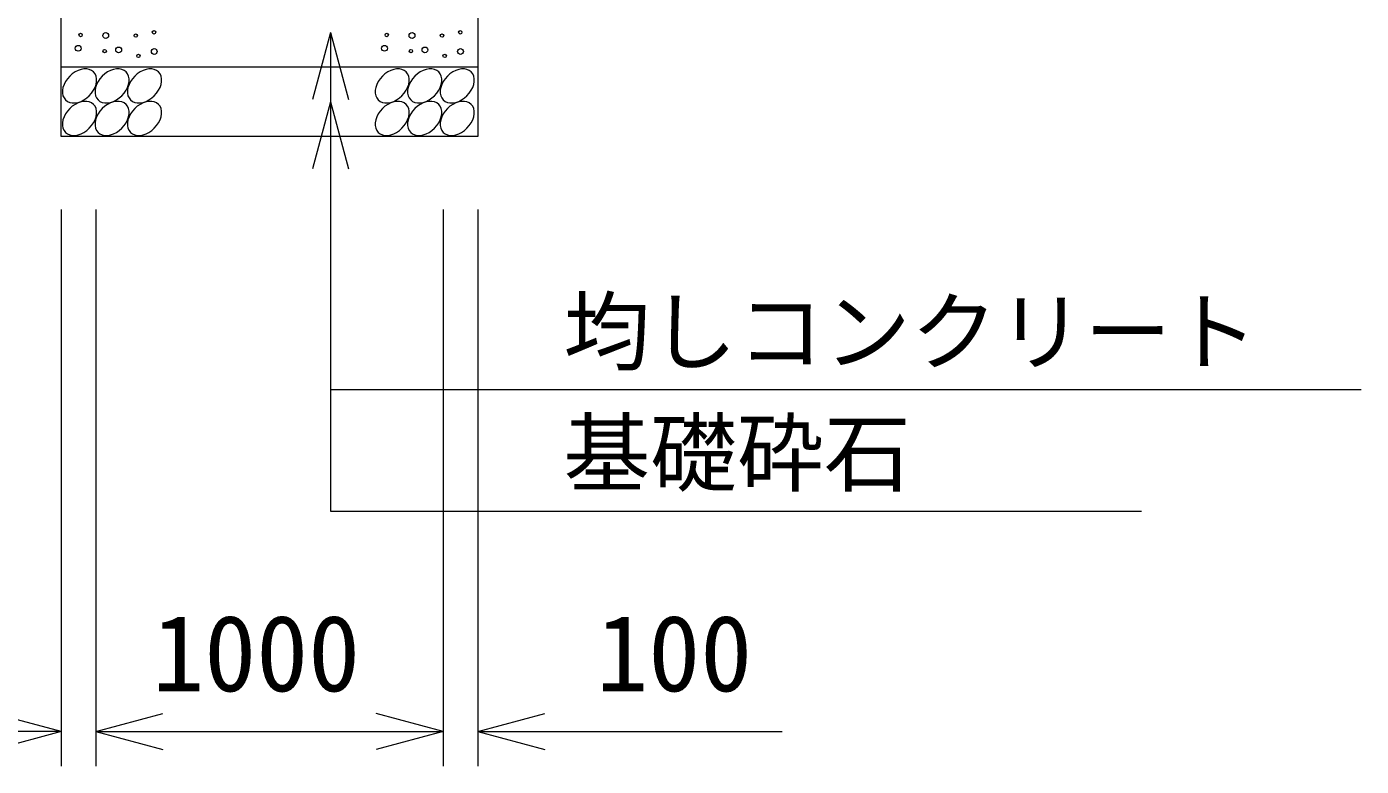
# Model space of a CAD drawing. Units: millimetres, scale not verified. Extents: x 0 to 84100, y 0 to 59400.
# Drawn here: x 20833 to 24676, y 16402 to 18531 of the extents above; entities that cross this region are included whole.
import ezdxf
from ezdxf.enums import TextEntityAlignment as Align

# ---------------------------------------------------------------- set-up
doc = ezdxf.new("R2010")
doc.units = ezdxf.units.MM
doc.header["$LTSCALE"] = 100
for name, color, linetype, lineweight in [('0_2', 4, 'Continuous', 18), ('D-STR-DIM', 2, 'Continuous', 18), ('メッシュ', 4, 'Continuous', 18)]:
    doc.layers.add(name, color=color, linetype=linetype, lineweight=lineweight)
doc.styles.add('ＭＳ ゴシック', font='')
doc.styles.get('ＭＳ ゴシック').set_extended_font_data('MS Gothic')

msp = doc.modelspace()

# ---------------------------------------------------------------- linework, layer by layer
at = {"layer": '0_2'}
for p, q in [((20931.9, 18004.5), (20931.9, 16401.5)), ((21031.9, 18004.5), (21031.9, 16401.5)), ((22031.9, 18004.5), (22031.9, 16401.5)), ((22131.9, 18004.5), (22131.9, 16401.5)), ((20931.9, 16501.5), (20738.7, 16553.3)), ((21031.9, 16501.5), (21225.1, 16553.3)), ((22031.9, 16501.5), (21838.7, 16553.3)), ((22131.9, 16501.5), (22325.1, 16553.3)), ((20931.9, 16501.5), (20055.8, 16501.5)), ((20931.9, 16501.5), (20738.7, 16449.7)), ((21031.9, 16501.5), (21225.1, 16449.7)), ((21031.9, 16501.5), (22031.9, 16501.5)), ((22031.9, 16501.5), (21838.7, 16449.7)), ((22131.9, 16501.5), (23008.1, 16501.5)), ((22131.9, 16501.5), (22325.1, 16449.7))]:
    msp.add_line(p, q, dxfattribs=at)
at = {"layer": 'D-STR-DIM'}
for p, q in [((20931.9, 18214.7), (20931.9, 18614.6)), ((22131.9, 18614.6), (22131.9, 18214.7)), ((22131.9, 18414.7), (20931.9, 18414.7)), ((20989.1, 18408.5), (20980.5, 18405.5)), ((20997.5, 18410), (20989.1, 18408.5)), ((21005.6, 18410), (20997.5, 18410)), ((21013, 18408.5), (21005.6, 18410)), ((21019.6, 18405.5), (21013, 18408.5)), ((21082.7, 18408.5), (21074.1, 18405.5)), ((21091.1, 18410), (21082.7, 18408.5)), ((21099.2, 18410), (21091.1, 18410)), ((21106.6, 18408.5), (21099.2, 18410)), ((21113.2, 18405.5), (21106.6, 18408.5)), ((21176.3, 18408.5), (21167.7, 18405.5)), ((21184.7, 18410), (21176.3, 18408.5)), ((21192.8, 18410), (21184.7, 18410)), ((21200.2, 18408.5), (21192.8, 18410)), ((21206.8, 18405.5), (21200.2, 18408.5)), ((21889.4, 18408.5), (21880.8, 18405.5)), ((21897.9, 18410), (21889.4, 18408.5)), ((21905.9, 18410), (21897.9, 18410)), ((21913.3, 18408.5), (21905.9, 18410)), ((21919.9, 18405.5), (21913.3, 18408.5)), ((21983, 18408.5), (21974.4, 18405.5)), ((21991.5, 18410), (21983, 18408.5)), ((21999.5, 18410), (21991.5, 18410)), ((22007, 18408.5), (21999.5, 18410)), ((22013.5, 18405.5), (22007, 18408.5)), ((22076.6, 18408.5), (22068, 18405.5)), ((22085.1, 18410), (22076.6, 18408.5)), ((22093.1, 18410), (22085.1, 18410)), ((22100.5, 18408.5), (22093.1, 18410)), ((22107.1, 18405.5), (22100.5, 18408.5)), ((20944.5, 18373.7), (20940.2, 18365.2)), ((20950, 18381.7), (20944.5, 18373.7)), ((20956.6, 18389.2), (20950, 18381.7)), ((20964, 18395.7), (20956.6, 18389.2)), ((20972.1, 18401.2), (20964, 18395.7)), ((20980.5, 18405.5), (20972.1, 18401.2)), ((21025.1, 18401.2), (21019.6, 18405.5)), ((21029.4, 18395.7), (21025.1, 18401.2)), ((21032.3, 18389.2), (21029.4, 18395.7)), ((21033.8, 18381.7), (21032.3, 18389.2)), ((21032.3, 18365.2), (21033.8, 18373.7)), ((21033.8, 18373.7), (21033.8, 18381.7)), ((21038.1, 18373.7), (21033.8, 18365.2)), ((21043.6, 18381.7), (21038.1, 18373.7)), ((21050.2, 18389.2), (21043.6, 18381.7)), ((21057.6, 18395.7), (21050.2, 18389.2)), ((21065.7, 18401.2), (21057.6, 18395.7)), ((21074.1, 18405.5), (21065.7, 18401.2)), ((21118.7, 18401.2), (21113.2, 18405.5)), ((21123, 18395.7), (21118.7, 18401.2)), ((21125.9, 18389.2), (21123, 18395.7)), ((21127.4, 18381.7), (21125.9, 18389.2)), ((21125.9, 18365.2), (21127.4, 18373.7)), ((21127.4, 18373.7), (21127.4, 18381.7)), ((21131.7, 18373.7), (21127.4, 18365.2)), ((21137.2, 18381.7), (21131.7, 18373.7)), ((21143.8, 18389.2), (21137.2, 18381.7)), ((21151.2, 18395.7), (21143.8, 18389.2)), ((21159.3, 18401.2), (21151.2, 18395.7)), ((21167.7, 18405.5), (21159.3, 18401.2)), ((21212.3, 18401.2), (21206.8, 18405.5)), ((21216.6, 18395.7), (21212.3, 18401.2)), ((21219.5, 18389.2), (21216.6, 18395.7)), ((21221, 18381.7), (21219.5, 18389.2)), ((21219.5, 18365.2), (21221, 18373.7)), ((21221, 18373.7), (21221, 18381.7)), ((21844.8, 18373.7), (21840.5, 18365.2)), ((21850.3, 18381.7), (21844.8, 18373.7)), ((21856.9, 18389.2), (21850.3, 18381.7)), ((21864.3, 18395.7), (21856.9, 18389.2)), ((21872.4, 18401.2), (21864.3, 18395.7)), ((21880.8, 18405.5), (21872.4, 18401.2)), ((21925.4, 18401.2), (21919.9, 18405.5)), ((21929.7, 18395.7), (21925.4, 18401.2)), ((21932.6, 18389.2), (21929.7, 18395.7)), ((21934.1, 18381.7), (21932.6, 18389.2)), ((21932.6, 18365.2), (21934.1, 18373.7)), ((21934.1, 18373.7), (21934.1, 18381.7)), ((21938.4, 18373.7), (21934.1, 18365.2)), ((21943.9, 18381.7), (21938.4, 18373.7)), ((21950.5, 18389.2), (21943.9, 18381.7)), ((21957.9, 18395.7), (21950.5, 18389.2)), ((21966, 18401.2), (21957.9, 18395.7)), ((21974.4, 18405.5), (21966, 18401.2)), ((22019, 18401.2), (22013.5, 18405.5)), ((22023.3, 18395.7), (22019, 18401.2)), ((22026.3, 18389.2), (22023.3, 18395.7)), ((22026.2, 18365.2), (22027.7, 18373.7)), ((22027.7, 18381.7), (22026.3, 18389.2)), ((22027.7, 18373.7), (22027.7, 18381.7)), ((22032, 18373.7), (22027.7, 18365.2)), ((22037.5, 18381.7), (22032, 18373.7)), ((22044.1, 18389.2), (22037.5, 18381.7)), ((22051.5, 18395.7), (22044.1, 18389.2)), ((22059.6, 18401.2), (22051.5, 18395.7)), ((22068, 18405.5), (22059.6, 18401.2)), ((22112.6, 18401.2), (22107.1, 18405.5)), ((22116.9, 18395.7), (22112.6, 18401.2)), ((22119.8, 18389.2), (22116.9, 18395.7)), ((22121.3, 18381.7), (22119.8, 18389.2)), ((22119.8, 18365.2), (22121.3, 18373.7)), ((22121.3, 18373.7), (22121.3, 18381.7)), ((20937.2, 18356.6), (20935.7, 18348.2)), ((20935.7, 18348.2), (20935.7, 18340.1)), ((20935.7, 18340.1), (20937.2, 18332.7)), ((20940.2, 18365.2), (20937.2, 18356.6)), ((20937.2, 18332.7), (20940.2, 18326.1)), ((21005.6, 18326.1), (21013, 18332.7)), ((21013, 18332.7), (21019.6, 18340.1)), ((21019.6, 18340.1), (21025.1, 18348.2)), ((21025.1, 18348.2), (21029.4, 18356.6)), ((21029.4, 18356.6), (21032.3, 18365.2)), ((21030.8, 18356.6), (21029.4, 18348.2)), ((21029.4, 18348.2), (21029.4, 18340.1)), ((21029.4, 18340.1), (21030.8, 18332.7)), ((21033.8, 18365.2), (21030.8, 18356.6)), ((21030.8, 18332.7), (21033.8, 18326.1)), ((21099.2, 18326.1), (21106.6, 18332.7)), ((21106.6, 18332.7), (21113.2, 18340.1)), ((21113.2, 18340.1), (21118.7, 18348.2)), ((21118.7, 18348.2), (21123, 18356.6)), ((21124.4, 18356.6), (21122.9, 18348.2)), ((21122.9, 18348.2), (21122.9, 18340.1)), ((21122.9, 18340.1), (21124.4, 18332.7)), ((21123, 18356.6), (21125.9, 18365.2)), ((21127.4, 18365.2), (21124.4, 18356.6)), ((21124.4, 18332.7), (21127.4, 18326.1)), ((21192.8, 18326.1), (21200.2, 18332.7)), ((21200.2, 18332.7), (21206.8, 18340.1)), ((21206.8, 18340.1), (21212.3, 18348.2)), ((21212.3, 18348.2), (21216.6, 18356.6)), ((21216.6, 18356.6), (21219.5, 18365.2)), ((21837.6, 18356.6), (21836.1, 18348.2)), ((21836.1, 18348.2), (21836.1, 18340.1)), ((21836.1, 18340.1), (21837.6, 18332.7)), ((21840.5, 18365.2), (21837.6, 18356.6)), ((21837.6, 18332.7), (21840.5, 18326.1)), ((21905.9, 18326.1), (21913.3, 18332.7)), ((21913.3, 18332.7), (21919.9, 18340.1)), ((21919.9, 18340.1), (21925.4, 18348.2)), ((21925.4, 18348.2), (21929.7, 18356.6)), ((21929.7, 18356.6), (21932.6, 18365.2)), ((21931.2, 18356.6), (21929.7, 18348.2)), ((21929.7, 18348.2), (21929.7, 18340.1)), ((21929.7, 18340.1), (21931.2, 18332.7)), ((21934.1, 18365.2), (21931.2, 18356.6)), ((21931.2, 18332.7), (21934.1, 18326.1)), ((21999.5, 18326.1), (22006.9, 18332.7)), ((22006.9, 18332.7), (22013.5, 18340.1)), ((22013.5, 18340.1), (22019, 18348.2)), ((22019, 18348.2), (22023.3, 18356.6)), ((22023.3, 18356.6), (22026.2, 18365.2)), ((22024.8, 18356.6), (22023.3, 18348.2)), ((22023.3, 18348.2), (22023.3, 18340.1)), ((22023.3, 18340.1), (22024.8, 18332.7)), ((22027.7, 18365.2), (22024.8, 18356.6)), ((22024.8, 18332.7), (22027.7, 18326.1)), ((22093.1, 18326.1), (22100.5, 18332.7)), ((22100.5, 18332.7), (22107.1, 18340.1)), ((22107.1, 18340.1), (22112.6, 18348.2)), ((22112.6, 18348.2), (22116.9, 18356.6)), ((22116.9, 18356.6), (22119.8, 18365.2)), ((20940.2, 18326.1), (20944.5, 18320.6)), ((20944.5, 18320.6), (20950, 18316.3)), ((20950, 18316.3), (20956.5, 18313.4)), ((20956.6, 18295.5), (20950, 18288.1)), ((20956.5, 18313.4), (20964, 18311.9)), ((20964, 18302.1), (20956.6, 18295.5)), ((20964, 18311.9), (20972, 18311.9)), ((20972.1, 18307.6), (20964, 18302.1)), ((20972, 18311.9), (20980.5, 18313.4)), ((20980.5, 18311.9), (20972.1, 18307.6)), ((20980.5, 18313.4), (20989.1, 18316.3)), ((20989.1, 18314.9), (20980.5, 18311.9)), ((20989.1, 18316.3), (20997.5, 18320.6)), ((20997.5, 18316.4), (20989.1, 18314.9)), ((20997.5, 18320.6), (21005.6, 18326.1)), ((21005.6, 18316.4), (20997.5, 18316.4)), ((21013, 18314.9), (21005.6, 18316.4)), ((21019.6, 18311.9), (21013, 18314.9)), ((21025.1, 18307.6), (21019.6, 18311.9)), ((21029.4, 18302.1), (21025.1, 18307.6)), ((21032.3, 18295.6), (21029.4, 18302.1)), ((21033.8, 18288.1), (21032.3, 18295.6)), ((21033.8, 18326.1), (21038.1, 18320.6)), ((21038.1, 18320.6), (21043.6, 18316.3)), ((21043.6, 18316.3), (21050.1, 18313.4)), ((21050.2, 18295.5), (21043.6, 18288.1)), ((21050.1, 18313.4), (21057.6, 18311.9)), ((21057.6, 18302.1), (21050.2, 18295.5)), ((21057.6, 18311.9), (21065.6, 18311.9)), ((21065.7, 18307.6), (21057.6, 18302.1)), ((21065.6, 18311.9), (21074.1, 18313.4)), ((21074.1, 18311.9), (21065.7, 18307.6)), ((21074.1, 18313.4), (21082.7, 18316.3)), ((21082.7, 18314.9), (21074.1, 18311.9)), ((21082.7, 18316.3), (21091.1, 18320.6)), ((21091.1, 18316.4), (21082.7, 18314.9)), ((21091.1, 18320.6), (21099.2, 18326.1)), ((21099.2, 18316.4), (21091.1, 18316.4)), ((21106.6, 18314.9), (21099.2, 18316.4)), ((21113.2, 18311.9), (21106.6, 18314.9)), ((21118.7, 18307.6), (21113.2, 18311.9)), ((21123, 18302.1), (21118.7, 18307.6)), ((21125.9, 18295.6), (21123, 18302.1)), ((21127.4, 18288.1), (21125.9, 18295.6)), ((21127.4, 18326.1), (21131.7, 18320.6)), ((21131.7, 18320.6), (21137.2, 18316.3)), ((21137.2, 18316.3), (21143.7, 18313.4)), ((21143.8, 18295.5), (21137.2, 18288.1)), ((21143.7, 18313.4), (21151.2, 18311.9)), ((21151.2, 18302.1), (21143.8, 18295.5)), ((21151.2, 18311.9), (21159.2, 18311.9)), ((21159.3, 18307.6), (21151.2, 18302.1)), ((21159.2, 18311.9), (21167.7, 18313.4)), ((21167.7, 18311.9), (21159.3, 18307.6)), ((21167.7, 18313.4), (21176.3, 18316.3)), ((21176.3, 18314.9), (21167.7, 18311.9)), ((21176.3, 18316.3), (21184.7, 18320.6)), ((21184.7, 18316.4), (21176.3, 18314.9)), ((21184.7, 18320.6), (21192.8, 18326.1)), ((21192.8, 18316.4), (21184.7, 18316.4)), ((21200.2, 18314.9), (21192.8, 18316.4)), ((21206.8, 18311.9), (21200.2, 18314.9)), ((21212.3, 18307.6), (21206.8, 18311.9)), ((21216.6, 18302.1), (21212.3, 18307.6)), ((21219.5, 18295.6), (21216.6, 18302.1)), ((21221, 18288.1), (21219.5, 18295.6)), ((21840.5, 18326.1), (21844.8, 18320.6)), ((21844.8, 18320.6), (21850.3, 18316.3)), ((21850.3, 18316.3), (21856.9, 18313.4)), ((21856.9, 18295.5), (21850.3, 18288.1)), ((21856.9, 18313.4), (21864.3, 18311.9)), ((21864.3, 18302.1), (21856.9, 18295.5)), ((21864.3, 18311.9), (21872.4, 18311.9)), ((21872.4, 18307.6), (21864.3, 18302.1)), ((21872.4, 18311.9), (21880.8, 18313.4)), ((21880.8, 18311.9), (21872.4, 18307.6)), ((21880.8, 18313.4), (21889.4, 18316.3)), ((21889.4, 18314.9), (21880.8, 18311.9)), ((21889.4, 18316.3), (21897.8, 18320.6)), ((21897.9, 18316.4), (21889.4, 18314.9)), ((21897.8, 18320.6), (21905.9, 18326.1)), ((21905.9, 18316.4), (21897.9, 18316.4)), ((21913.3, 18314.9), (21905.9, 18316.4)), ((21919.9, 18311.9), (21913.3, 18314.9)), ((21925.4, 18307.6), (21919.9, 18311.9)), ((21929.7, 18302.1), (21925.4, 18307.6)), ((21932.6, 18295.6), (21929.7, 18302.1)), ((21934.1, 18288.1), (21932.6, 18295.6)), ((21934.1, 18326.1), (21938.4, 18320.6)), ((21938.4, 18320.6), (21943.9, 18316.3)), ((21943.9, 18316.3), (21950.5, 18313.4)), ((21950.5, 18295.5), (21943.9, 18288.1)), ((21950.5, 18313.4), (21957.9, 18311.9)), ((21957.9, 18302.1), (21950.5, 18295.5)), ((21957.9, 18311.9), (21966, 18311.9)), ((21966, 18307.6), (21957.9, 18302.1)), ((21966, 18311.9), (21974.4, 18313.4)), ((21974.4, 18311.9), (21966, 18307.6)), ((21974.4, 18313.4), (21983, 18316.3)), ((21983, 18314.9), (21974.4, 18311.9)), ((21983, 18316.3), (21991.4, 18320.6)), ((21991.5, 18316.4), (21983, 18314.9)), ((21991.4, 18320.6), (21999.5, 18326.1)), ((21999.5, 18316.4), (21991.5, 18316.4)), ((22007, 18314.9), (21999.5, 18316.4)), ((22013.5, 18311.9), (22007, 18314.9)), ((22019, 18307.6), (22013.5, 18311.9)), ((22023.3, 18302.1), (22019, 18307.6)), ((22026.3, 18295.6), (22023.3, 18302.1)), ((22027.7, 18288.1), (22026.3, 18295.6)), ((22027.7, 18326.1), (22032, 18320.6)), ((22032, 18320.6), (22037.5, 18316.3)), ((22037.5, 18316.3), (22044.1, 18313.4)), ((22044.1, 18295.5), (22037.5, 18288.1)), ((22044.1, 18313.4), (22051.5, 18311.9)), ((22051.5, 18302.1), (22044.1, 18295.5)), ((22051.5, 18311.9), (22059.6, 18311.9)), ((22059.6, 18307.6), (22051.5, 18302.1)), ((22059.6, 18311.9), (22068, 18313.4)), ((22068, 18311.9), (22059.6, 18307.6)), ((22068, 18313.4), (22076.6, 18316.3)), ((22076.6, 18314.9), (22068, 18311.9)), ((22076.6, 18316.3), (22085, 18320.6)), ((22085.1, 18316.4), (22076.6, 18314.9)), ((22085, 18320.6), (22093.1, 18326.1)), ((22093.1, 18316.4), (22085.1, 18316.4)), ((22100.5, 18314.9), (22093.1, 18316.4)), ((22107.1, 18311.9), (22100.5, 18314.9)), ((22112.6, 18307.6), (22107.1, 18311.9)), ((22116.9, 18302.1), (22112.6, 18307.6)), ((22119.8, 18295.6), (22116.9, 18302.1)), ((22121.3, 18288.1), (22119.8, 18295.6)), ((20937.2, 18263), (20935.7, 18254.6)), ((20935.7, 18254.6), (20935.7, 18246.5)), ((20940.2, 18271.6), (20937.2, 18263)), ((20944.5, 18280.1), (20940.2, 18271.6)), ((20950, 18288.1), (20944.5, 18280.1)), ((21019.6, 18246.5), (21025.1, 18254.6)), ((21025.1, 18254.6), (21029.4, 18263)), ((21029.4, 18263), (21032.3, 18271.6)), ((21030.8, 18263), (21029.4, 18254.6)), ((21029.4, 18254.6), (21029.4, 18246.5)), ((21033.8, 18271.6), (21030.8, 18263)), ((21032.3, 18271.6), (21033.8, 18280.1)), ((21033.8, 18280.1), (21033.8, 18288.1)), ((21038.1, 18280.1), (21033.8, 18271.6)), ((21043.6, 18288.1), (21038.1, 18280.1)), ((21113.2, 18246.5), (21118.7, 18254.6)), ((21118.7, 18254.6), (21123, 18263)), ((21124.4, 18263), (21122.9, 18254.6)), ((21122.9, 18254.6), (21122.9, 18246.5)), ((21123, 18263), (21125.9, 18271.6)), ((21127.4, 18271.6), (21124.4, 18263)), ((21125.9, 18271.6), (21127.4, 18280.1)), ((21127.4, 18280.1), (21127.4, 18288.1)), ((21131.7, 18280.1), (21127.4, 18271.6)), ((21137.2, 18288.1), (21131.7, 18280.1)), ((21206.8, 18246.5), (21212.3, 18254.6)), ((21212.3, 18254.6), (21216.6, 18263)), ((21216.6, 18263), (21219.5, 18271.6)), ((21219.5, 18271.6), (21221, 18280.1)), ((21221, 18280.1), (21221, 18288.1)), ((21837.6, 18263), (21836.1, 18254.6)), ((21836.1, 18254.6), (21836.1, 18246.5)), ((21840.5, 18271.6), (21837.6, 18263)), ((21844.8, 18280.1), (21840.5, 18271.6)), ((21850.3, 18288.1), (21844.8, 18280.1)), ((21919.9, 18246.5), (21925.4, 18254.6)), ((21925.4, 18254.6), (21929.7, 18263)), ((21929.7, 18263), (21932.6, 18271.6)), ((21931.2, 18263), (21929.7, 18254.6)), ((21929.7, 18254.6), (21929.7, 18246.5)), ((21934.1, 18271.6), (21931.2, 18263)), ((21932.6, 18271.6), (21934.1, 18280.1)), ((21934.1, 18280.1), (21934.1, 18288.1)), ((21938.4, 18280.1), (21934.1, 18271.6)), ((21943.9, 18288.1), (21938.4, 18280.1)), ((22013.5, 18246.5), (22019, 18254.6)), ((22019, 18254.6), (22023.3, 18263)), ((22023.3, 18263), (22026.2, 18271.6)), ((22024.8, 18263), (22023.3, 18254.6)), ((22023.3, 18254.6), (22023.3, 18246.5)), ((22027.7, 18271.6), (22024.8, 18263)), ((22026.2, 18271.6), (22027.7, 18280.1)), ((22027.7, 18280.1), (22027.7, 18288.1)), ((22032, 18280.1), (22027.7, 18271.6)), ((22037.5, 18288.1), (22032, 18280.1)), ((22107.1, 18246.5), (22112.6, 18254.6)), ((22112.6, 18254.6), (22116.9, 18263)), ((22116.9, 18263), (22119.8, 18271.6)), ((22119.8, 18271.6), (22121.3, 18280.1)), ((22121.3, 18280.1), (22121.3, 18288.1)), ((20935.7, 18246.5), (20937.2, 18239.1)), ((20937.2, 18239.1), (20940.2, 18232.5)), ((20940.2, 18232.5), (20944.5, 18227)), ((20944.5, 18227), (20950, 18222.7)), ((20950, 18222.7), (20956.5, 18219.8)), ((20956.5, 18219.8), (20964, 18218.3)), ((20964, 18218.3), (20972, 18218.3)), ((20972, 18218.3), (20980.5, 18219.8)), ((20980.5, 18219.8), (20989.1, 18222.7)), ((20989.1, 18222.7), (20997.5, 18227)), ((20997.5, 18227), (21005.6, 18232.5)), ((21005.6, 18232.5), (21013, 18239.1)), ((21013, 18239.1), (21019.6, 18246.5)), ((21029.4, 18246.5), (21030.8, 18239.1)), ((21030.8, 18239.1), (21033.8, 18232.5)), ((21033.8, 18232.5), (21038.1, 18227)), ((21038.1, 18227), (21043.6, 18222.7)), ((21043.6, 18222.7), (21050.1, 18219.8)), ((21050.1, 18219.8), (21057.6, 18218.3)), ((21057.6, 18218.3), (21065.6, 18218.3)), ((21065.6, 18218.3), (21074.1, 18219.8)), ((21074.1, 18219.8), (21082.7, 18222.7)), ((21082.7, 18222.7), (21091.1, 18227)), ((21091.1, 18227), (21099.2, 18232.5)), ((21099.2, 18232.5), (21106.6, 18239.1)), ((21106.6, 18239.1), (21113.2, 18246.5)), ((21122.9, 18246.5), (21124.4, 18239.1)), ((21124.4, 18239.1), (21127.4, 18232.5)), ((21127.4, 18232.5), (21131.7, 18227)), ((21131.7, 18227), (21137.2, 18222.7)), ((21137.2, 18222.7), (21143.7, 18219.8)), ((21143.7, 18219.8), (21151.2, 18218.3)), ((21151.2, 18218.3), (21159.2, 18218.3)), ((21159.2, 18218.3), (21167.7, 18219.8)), ((21167.7, 18219.8), (21176.3, 18222.7)), ((21176.3, 18222.7), (21184.7, 18227)), ((21184.7, 18227), (21192.8, 18232.5)), ((21192.8, 18232.5), (21200.2, 18239.1)), ((21200.2, 18239.1), (21206.8, 18246.5)), ((21836.1, 18246.5), (21837.6, 18239.1)), ((21837.6, 18239.1), (21840.5, 18232.5)), ((21840.5, 18232.5), (21844.8, 18227)), ((21844.8, 18227), (21850.3, 18222.7)), ((21850.3, 18222.7), (21856.9, 18219.8)), ((21856.9, 18219.8), (21864.3, 18218.3)), ((21864.3, 18218.3), (21872.4, 18218.3)), ((21872.4, 18218.3), (21880.8, 18219.8)), ((21880.8, 18219.8), (21889.4, 18222.7)), ((21889.4, 18222.7), (21897.8, 18227)), ((21897.8, 18227), (21905.9, 18232.5)), ((21905.9, 18232.5), (21913.3, 18239.1)), ((21913.3, 18239.1), (21919.9, 18246.5)), ((21929.7, 18246.5), (21931.2, 18239.1)), ((21931.2, 18239.1), (21934.1, 18232.5)), ((21934.1, 18232.5), (21938.4, 18227)), ((21938.4, 18227), (21943.9, 18222.7)), ((21943.9, 18222.7), (21950.5, 18219.8)), ((21950.5, 18219.8), (21957.9, 18218.3)), ((21957.9, 18218.3), (21966, 18218.3)), ((21966, 18218.3), (21974.4, 18219.8)), ((21974.4, 18219.8), (21983, 18222.7)), ((21983, 18222.7), (21991.4, 18227)), ((21991.4, 18227), (21999.5, 18232.5)), ((21999.5, 18232.5), (22006.9, 18239.1)), ((22006.9, 18239.1), (22013.5, 18246.5)), ((22023.3, 18246.5), (22024.8, 18239.1)), ((22024.8, 18239.1), (22027.7, 18232.5)), ((22027.7, 18232.5), (22032, 18227)), ((22032, 18227), (22037.5, 18222.7)), ((22037.5, 18222.7), (22044.1, 18219.8)), ((22044.1, 18219.8), (22051.5, 18218.3)), ((22051.5, 18218.3), (22059.6, 18218.3)), ((22059.6, 18218.3), (22068, 18219.8)), ((22068, 18219.8), (22076.6, 18222.7)), ((22076.6, 18222.7), (22085, 18227)), ((22085, 18227), (22093.1, 18232.5)), ((22093.1, 18232.5), (22100.5, 18239.1)), ((22100.5, 18239.1), (22107.1, 18246.5)), ((22131.9, 18214.7), (20931.9, 18214.7))]:
    msp.add_line(p, q, dxfattribs=at)
for centre, radius in [((20987.8, 18507.5), 4.88), ((21060.3, 18505.9), 8.39), ((21146.7, 18505.9), 4.88), ((21199.2, 18515.2), 4.88), ((21869.6, 18507.5), 4.88), ((21942.2, 18505.9), 8.39), ((22028.6, 18505.9), 4.88), ((22081.1, 18515.2), 4.88), ((20981.1, 18469.2), 8.39), ((21057.2, 18461.2), 4.88), ((21097.5, 18464.5), 8.39), ((21154.5, 18447.3), 4.88), ((21200, 18459.9), 8.39), ((21863, 18469.2), 8.39), ((21939.1, 18461.2), 4.88), ((21979.4, 18464.5), 8.39), ((22036.3, 18447.3), 4.88), ((22081.8, 18459.9), 8.39)]:
    msp.add_circle(centre, radius, dxfattribs=at)
at = {"layer": 'メッシュ'}
for p, q in [((21707.6, 18514.8), (21655.8, 18321.6)), ((21707.6, 18514.8), (21707.6, 17136.4)), ((21707.6, 18514.8), (21759.4, 18321.6)), ((21707.6, 18314.8), (21655.8, 18121.6)), ((21707.6, 18314.8), (21759.4, 18121.6)), ((21707.6, 17486.2), (24675.7, 17486.2)), ((21707.6, 17136.4), (24042.5, 17136.4))]:
    msp.add_line(p, q, dxfattribs=at)

# ---------------------------------------------------------------- texts
at = {"layer": '0_2', "color": 7, "style": 'ＭＳ ゴシック'}
for s, p in [('1000', (21194.4, 16551.5)), ('100', (22473, 16551.5))]:
    msp.add_text(s, height=219.9, dxfattribs=at).set_placement(p, align=Align.BOTTOM_LEFT)
at = {"layer": 'メッシュ', "color": 7, "style": 'ＭＳ ゴシック'}
for s, p in [('均しコンクリート', (22378.2, 17506.7)), ('基礎砕石', (22378.2, 17157))]:
    msp.add_text(s, height=183.3, dxfattribs=at).set_placement(p, align=Align.BOTTOM_LEFT)

doc.saveas('drawing.dxf')
